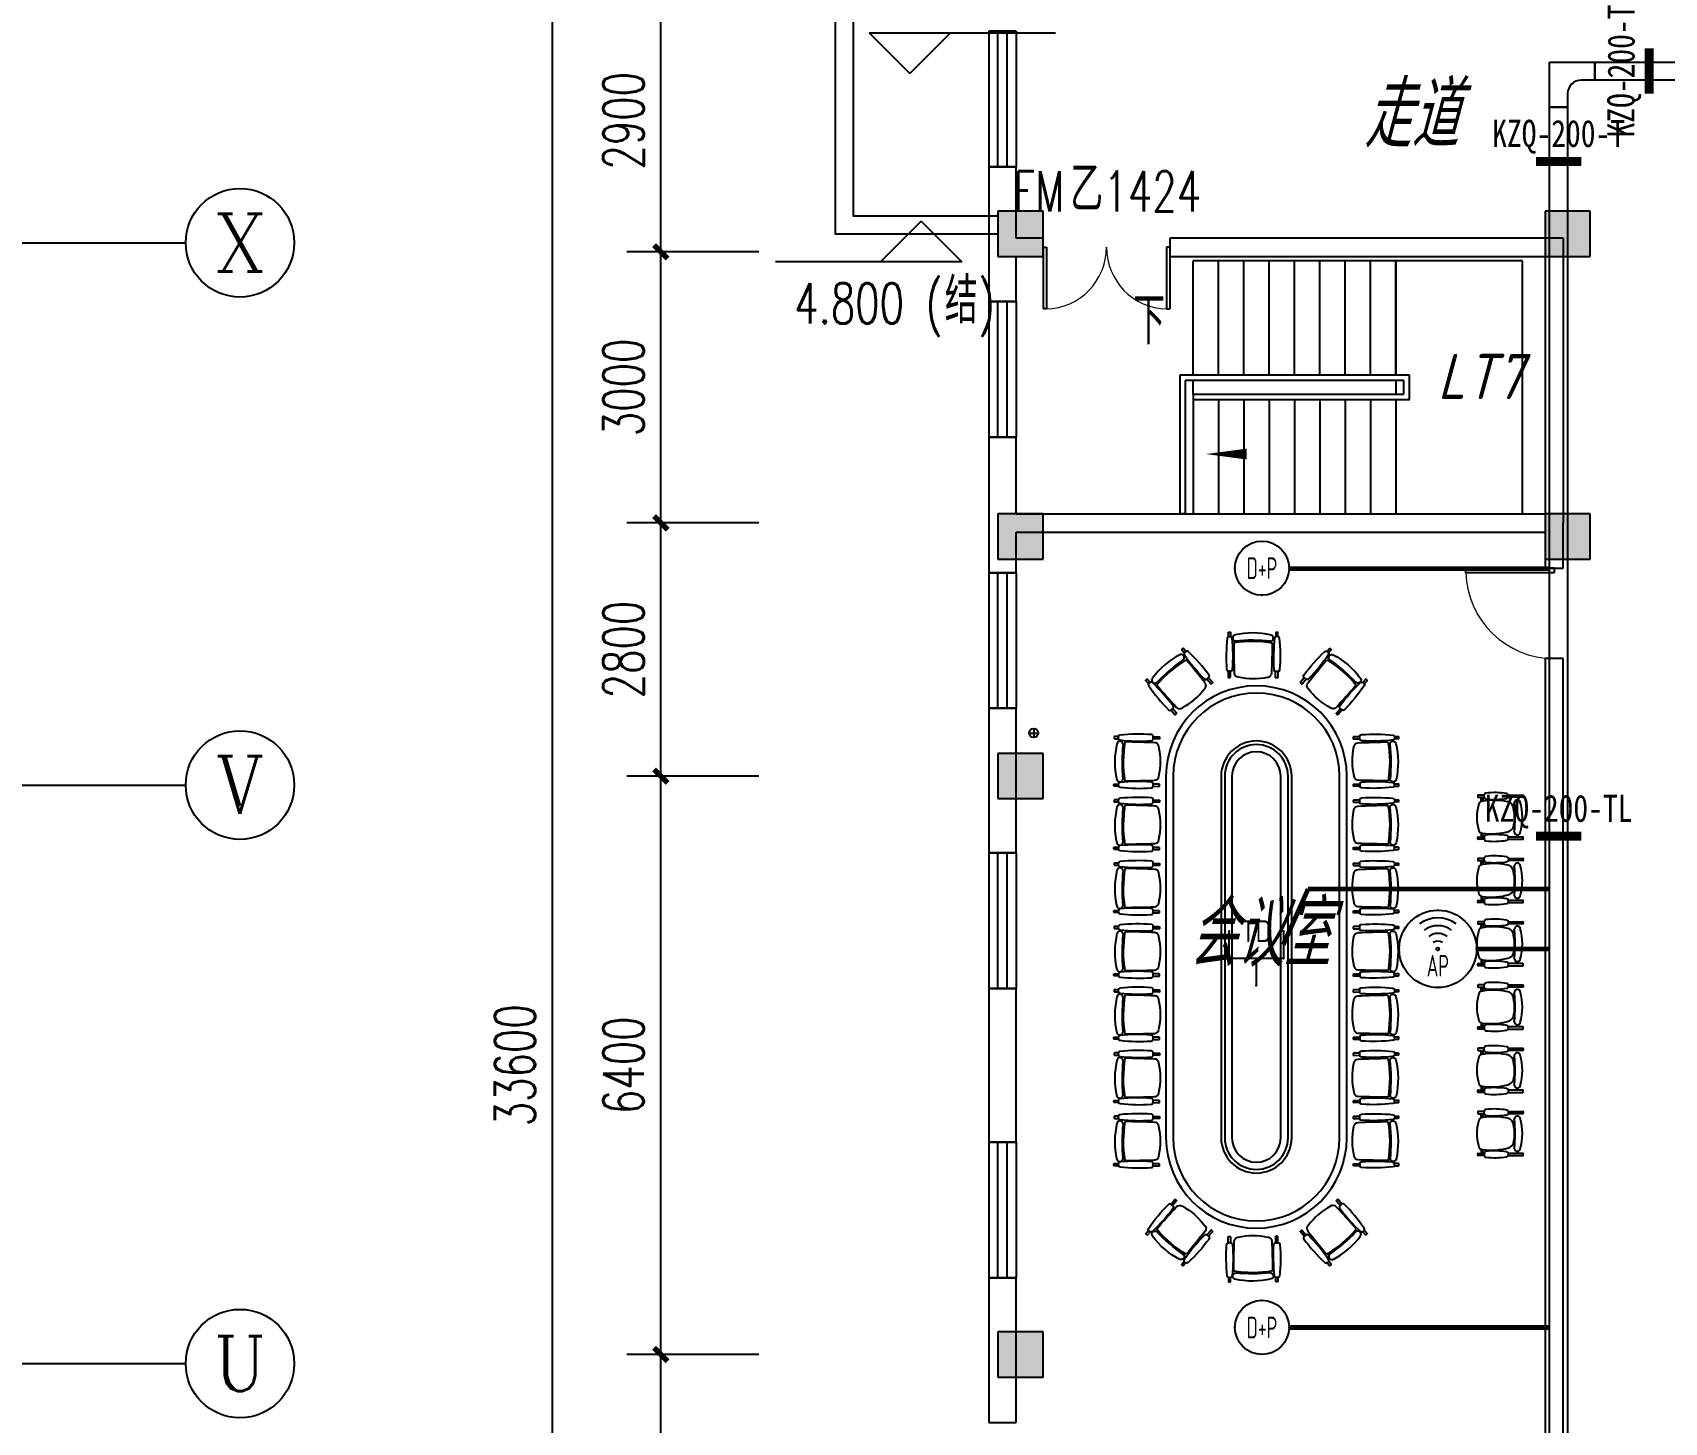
# Model space of a CAD drawing. Extents: x 1333527 to 1855755, y 1020844 to 1581249.
# Drawn here: x 1436099 to 1454144, y 1082327 to 1097702 of the extents above; entities that cross this region are included whole.
import ezdxf
from ezdxf.enums import TextEntityAlignment as Align

# ---------------------------------------------------------------- set-up
doc = ezdxf.new("R2010")
doc.units = 0
doc.header["$LTSCALE"] = 1000
doc.header["$PDSIZE"] = 5
doc.layers.add('1-建筑底图', color=8, linetype='Continuous', plot=False)
for name, color, linetype in [('AXIS_TEXT', 7, 'Continuous'), ('CABLETRAY_PDS', 4, 'Continuous'), ('EQUIP-通讯', 3, 'Continuous'), ('WIRE-综合布线', 5, 'Continuous'), ('家具', 8, 'Continuous'), ('建筑-柱子', 9, 'Continuous'), ('建筑-柱子-填充', 8, 'Continuous'), ('抗震支吊架', 2, 'Continuous'), ('排水', 153, 'Continuous'), ('构造做法', 140, 'Continuous')]:
    doc.layers.add(name, color=color, linetype=linetype)
doc.styles.add('_TCH_AXIS', font='COMPLEX', dxfattribs={"bigfont": 'GBCBIG'})
doc.styles.add('_TCH_DIM', font='SIMPLEX', dxfattribs={"bigfont": 'GBCBIG'})
doc.styles.add('_TCH_DIM_T3', font='SIMPLEX', dxfattribs={"width": 0.705882, "bigfont": 'GBCBIG'})
doc.styles.add('_TCH_WINDOW', font='SIMPLEX', dxfattribs={"bigfont": 'GBCBIG'})
doc.styles.add('_TEL_ATTDEF', font='gbenor', dxfattribs={"bigfont": 'gbcbig'})
doc.styles.add('_TEL_DIM', font='SIMPLEX', dxfattribs={"width": 0.8, "height": 3.5, "bigfont": 'HZTXT'})
doc.styles.add('A_DIM', font='SIMPLEX', dxfattribs={"width": 0.7, "bigfont": 'HZ'})
doc.styles.add('COMPLEX', font='COMPLEX')
doc.styles.add('kzcad', font='', dxfattribs={"width": 0.8})
doc.styles.get("Standard").update_dxf_attribs({"font": 'gbeitc.shx', "bigfont": 'gbcbig.shx'})
doc.styles.get('kzcad').set_extended_font_data('SimSun')
doc.linetypes.add('JIEDI', pattern='A,1.25,-0.25,0.25,-0.25,0.625,["/",Standard,S=0.6,R=0,X=0,Y=-0.3],0.625,-0.25,0.25,-0.25', length=4)
doc.dimstyles.new('_TCH_ARCH&&150', dxfattribs={"dimtxt": 446.25, "dimasz": 150, "dimexe": 375, "dimexo": 450, "dimgap": 189.375, "dimtad": 1, "dimdec": 0, "dimzin": 0, "dimdsep": 46, "dimtxsty": '_TCH_DIM_T3', "dimblk": 'ARCHTICK', "dimcen": 0.09, "dimclrt": 7, "dimazin": 2, "dimtfac": 1, "dimtdec": 0, "dimtix": 1, "dimtmove": 2, "dimatfit": 3, "dimfxl": 1, "dimtolj": 1, "dimtzin": 0, "dimarcsym": 0})

# ---------------------------------------------------------------- blocks, each defined once
blk = doc.blocks.new('$equip_U$00000080(win7-PC-hzk)')
blk.add_circle((0, 0.5), 0.5)
for p in [(0, 0.999), (-0.5, 0.5), (0.5, 0.5)]:
    blk.add_point(p)
at = {"color": 7, "style": '_TEL_DIM', "width": 0.7}
blk.add_attdef('$TEXT$', text='', height=0.4, dxfattribs=at).set_placement((0, 0.5), align=Align.MIDDLE_CENTER)
at = {"color": 7, "style": '_TEL_DIM', "flags": 1}
for tag in ['A', 'REMARK']:
    blk.add_attdef(tag, text='', height=0.00002, dxfattribs=at).set_placement((0, 0), align=Align.MIDDLE_CENTER)
blk = doc.blocks.new('$equip$00002670')
for p, q in [((-0.5, 0.499), (-0.5, 0.999)), ((0.5, 0.999), (0.5, 0.499)), ((0.5, 0.499), (-0.5, 0.499)), ((0, 0.5), (0, 0))]:
    blk.add_line(p, q)
for p in [(-0.5, 0.999), (0.5, 0.999), (-0.5, 0.499), (0.5, 0.499), (0, 0)]:
    blk.add_point(p)
at = {"color": 7, "style": '_TEL_DIM'}
blk.add_attdef('$TEXT$', text='', height=0.4, dxfattribs=at).set_placement((0, 0.999), align=Align.MIDDLE_CENTER)
at = {"color": 7, "style": '_TEL_DIM', "flags": 1}
blk.add_attdef('A', text='', height=0.000025, dxfattribs=at).set_placement((0, 0), align=Align.MIDDLE_CENTER)
blk = doc.blocks.new('$equip_U$00000091(win7-PC-hzk)')
for radius in [0.714, 0.0272]:
    blk.add_circle((0, 0), radius)
for radius in [0.571, 0.428, 0.285, 0.143]:
    blk.add_arc((0, 0), radius, 53.7049, 126.2951)
for p in [(0, 0.714), (-0.714, 0), (0.714, 0), (0, -0.714)]:
    blk.add_point(p)
at = {"color": 7, "style": '_TEL_DIM', "flags": 1}
for tag in ['A', 'REMARK']:
    blk.add_attdef(tag, text='', height=0.00002, dxfattribs=at).set_placement((0, 0), align=Align.MIDDLE_CENTER)
at = {"color": 7, "style": '_TEL_DIM', "width": 0.7}
blk.add_attdef('$TEXT$', text='', height=0.4, dxfattribs=at).set_placement((0, -0.31), align=Align.MIDDLE_CENTER)
blk = doc.blocks.new('办公椅6')
at = {"layer": '家具'}
for p, q in [((83, 245), (83, 273)), ((465, 265), (464, 249)), ((81, -250), (81, -279)), ((466, -275), (466, -258))]:
    blk.add_line(p, q, dxfattribs=at)
at = {"layer": '家具', "color": 8}
for points in [[(82, 273), (17, 274, 0.414214), (12, 269), (12, 255, 0.414214), (16, 250), (83, 250)], [(467, 271), (509, 271, -0.414214), (514, 266), (514, 252, -0.414214), (509, 248), (465, 248)], [(79, -274), (14, -274, -0.414214), (9, -269), (9, -255, -0.414214), (14, -250), (81, -251)], [(469, -276), (506, -276, 0.414214), (511, -272), (511, -258, 0.414214), (507, -253), (468, -253)]]:
    blk.add_lwpolyline(points, format="xyb", dxfattribs=at)
at = {"layer": '家具'}
for centre, radius, start, end in [((64, 162), 45, 89.7, 179.7), ((444, -11012), 11225, 90.2565, 91.9408), ((102, 273), 19, 87.8438, 179.7), ((102, 244), 19, 179.7, 271.4658), ((230, -1577), 1873, 83.3734, 93.9026), ((250, 2204), 1984, 265.7407, 275.6942), ((-845, 4), 1257, 349.8473, 9.5527), ((-1609, 10), 2033, 354.2379, 5.1674), ((435, 195), 19, 137.2336, 185.1674), ((450, 191), 33.5, 15.354, 150.4909), ((446, 265), 19, 359.7, 87.8438), ((445, 249), 19, 271.4658, 359.7), ((-389, 4), 894, 346.6997, 12.7003), ((741, -4), 741, 167.0681, 192.3319), ((62, -162), 45, 179.7, 269.7), ((559, 11006), 11225, 267.4592, 269.1435), ((100, -250), 19, 87.9342, 179.7), ((100, -279), 19, 179.7, 271.5562), ((249, 1621), 1925, 265.5539, 275.9414), ((229, -2265), 2038, 83.7863, 93.6061), ((433, -196), 19, 174.2379, 223.2208), ((448, -192), 33.7, 210.1055, 343.0268), ((447, -258), 19, 359.7, 87.9342), ((447, -274), 19, 271.5562, 359.7)]:
    blk.add_arc(centre, radius, start, end, dxfattribs=at)
blk = doc.blocks.new('会议桌')
at = {"layer": '家具'}
for p, q in [((2045, 972), (-1955, 972)), ((2045, 322), (-1955, 322)), ((-1955, -378), (2045, -378)), ((-1955, -1028), (2045, -1028))]:
    blk.add_line(p, q, dxfattribs=at)
at = {"layer": '家具', "color": 8}
for p, q in [((2045, 892), (-1955, 892)), ((2045, 362), (-1955, 362)), ((2045, 242), (-1955, 242)), ((-1955, -298), (2045, -298)), ((-1955, -418), (2045, -418)), ((-1955, -948), (2045, -948))]:
    blk.add_line(p, q, dxfattribs=at)
at = {"layer": '家具'}
for centre, radius, start, end in [((-1955, -28), 1000, 90, 270), ((2045, -28), 1000, 270, 90), ((-1955, -28), 350, 90, 270), ((2045, -28), 350, 270, 90)]:
    blk.add_arc(centre, radius, start, end, dxfattribs=at)
at = {"layer": '家具', "color": 8}
for centre, radius, start, end in [((-1955, -28), 920, 90, 270), ((2045, -28), 920, 270, 90), ((-1955, -28), 390, 90, 270), ((2045, -28), 390, 270, 90), ((-1955, -28), 270, 90, 270), ((2045, -28), 270, 270, 90)]:
    blk.add_arc(centre, radius, start, end, dxfattribs=at)
at = {"layer": '家具'}
for p, rotation in [((-1993, 1033), 90), ((-1293, 1033), 90), ((-593, 1033), 90), ((107, 1033), 90), ((807, 1033), 90), ((1507, 1033), 90), ((2207, 1033), 90), ((2894, 656), 40.89750937394187), ((-2805, -713), 220.8975093739419)]:
    blk.add_blockref('办公椅6', p, dxfattribs=dict(at, rotation=rotation))
at = {"layer": '家具', "xscale": -1}
for p, rotation in [((-2805, 656), 319.1024906260187), ((2894, -713), 139.1024906260582), ((-1993, -1090), 90), ((-1293, -1090), 90), ((-593, -1090), 90), ((107, -1090), 90), ((807, -1090), 90), ((1507, -1090), 90), ((2207, -1090), 90)]:
    blk.add_blockref('办公椅6', p, dxfattribs=dict(at, rotation=rotation))
blk.add_blockref('办公椅6', (-3036, 10), dxfattribs=at)
at = {"layer": '家具'}
blk.add_blockref('办公椅6', (3125, 10), dxfattribs=at)
blk = doc.blocks.new('办公椅2')
at = {"layer": '家具', "color": 8}
for p, q in [((10, 239), (10, 225)), ((81, 244), (15, 244)), ((15, 220), (82, 220)), ((49, 175), (49, 220)), ((49, 220), (65, 220)), ((65, 220), (65, 177)), ((508, 220), (350, 220)), ((352, 244), (508, 244)), ((513, 239), (513, 225)), ((49, -175), (49, -220)), ((65, -220), (65, -177)), ((10, -239), (10, -225)), ((15, -220), (82, -220)), ((81, -244), (15, -244)), ((49, -220), (65, -220)), ((508, -220), (350, -220)), ((352, -244), (508, -244)), ((513, -239), (513, -225))]:
    blk.add_line(p, q, dxfattribs=at)
at = {"layer": '家具'}
for p, q in [((82, 220), (82, 248)), ((349, 242), (349, 226)), ((82, -215), (82, -244)), ((349, -237), (349, -221))]:
    blk.add_line(p, q, dxfattribs=at)
at = {"layer": '家具', "color": 8}
for centre, start, end in [((15, 239), 90, 180), ((15, 225), 180, 270), ((508, 239), 0, 90), ((508, 225), 270, 0), ((15, -225), 90, 180), ((15, -239), 180, 270), ((508, -225), 0, 90), ((508, -239), 270, 0)]:
    blk.add_arc(centre, 4.75, start, end, dxfattribs=at)
at = {"layer": '家具'}
for centre, radius, start, end in [((185, -515), 702, 75.5446, 100.0038), ((101, 248), 19, 88.1438, 180), ((101, 220), 19, 180, 271.7658), ((193, -568), 840, 80.5473, 96.2767), ((193, 1087), 890, 264.0894, 278.9516), ((330, 242), 19, 0, 88.1438), ((330, 226), 19, 271.7658, 0), ((449, 160), 33.7, 16.6732, 149.5945), ((495, 0), 495, 164.5288, 195.4712), ((63, 132), 45, 90, 180), ((325, 93), 80.3, 4.194, 64.106), ((-20, -5), 438, 346.2625, 13.7375), ((434, 164), 19, 136.4792, 185.4621), ((-1029, -1), 1453, 353.532, 6.4617), ((-146, -1), 650, 344.7441, 15.2559), ((63, -132), 45, 180, 270), ((160, 498), 682, 261.8325, 287.0693), ((322, -71), 91.4, 294.6215, 335.3785), ((434, -167), 19, 174.5326, 222.4664), ((449, -163), 33.5, 209.2091, 344.346), ((101, -215), 19, 88.2342, 180), ((101, -244), 19, 180, 271.8562), ((193, 573), 840, 263.7233, 279.4527), ((193, -1082), 890, 81.0484, 95.9106), ((330, -221), 19, 0, 88.2342), ((330, -237), 19, 271.8562, 0)]:
    blk.add_arc(centre, radius, start, end, dxfattribs=at)
blk = doc.blocks.new('bp')
at = {"layer": '构造做法'}
for points in [[(684404, 661018), (686204, 661018), (686204, 658318), (684404, 658318)], [(684404, 660818), (686004, 660818), (686004, 658518), (684404, 658518)]]:
    blk.add_lwpolyline(points, dxfattribs=at)
blk = doc.blocks.new('ng')
at = {"layer": '排水'}
for p, q in [((345991, 781358), (346091, 781358)), ((346041, 781408), (346041, 781308))]:
    blk.add_line(p, q, dxfattribs=at)
blk.add_circle((346041, 781358), 50, dxfattribs=at)
blk = doc.blocks.new('A$C4670417C')
at = {"layer": '建筑-柱子-填充'}
for points in [[(87000, 54550), (86500, 54550), (86500, 54050), (87000, 54050)], [(93050, 54550), (92550, 54550), (92550, 54050), (93050, 54050)], [(87000, 51200), (86500, 51200), (86500, 50700), (87000, 50700)], [(93050, 51200), (92550, 51200), (92550, 50700), (93050, 50700)], [(87000, 48550), (86500, 48550), (86500, 48050), (87000, 48050)], [(87000, 42150), (86500, 42150), (86500, 41650), (87000, 41650)]]:
    blk.add_hatch(color=256, dxfattribs=at).paths.add_polyline_path(points)
at = {"layer": '建筑-柱子'}
for p, q in [((87000, 54550), (86500, 54550)), ((86500, 54550), (86500, 54050)), ((87000, 54050), (87000, 54550)), ((93050, 54550), (92550, 54550)), ((92550, 54550), (92550, 54050)), ((93050, 54050), (93050, 54550)), ((86500, 54050), (87000, 54050)), ((92550, 54050), (93050, 54050)), ((87000, 51200), (86500, 51200)), ((86500, 51200), (86500, 50700)), ((87000, 50700), (87000, 51200)), ((93050, 51200), (92550, 51200)), ((92550, 51200), (92550, 50700)), ((93050, 50700), (93050, 51200)), ((86500, 50700), (87000, 50700)), ((92550, 50700), (93050, 50700)), ((87000, 48550), (86500, 48550)), ((86500, 48550), (86500, 48050)), ((87000, 48050), (87000, 48550)), ((86500, 48050), (87000, 48050)), ((87000, 42150), (86500, 42150)), ((86500, 42150), (86500, 41650)), ((87000, 41650), (87000, 42150)), ((86500, 41650), (87000, 41650))]:
    blk.add_line(p, q, dxfattribs=at)
blk = doc.blocks.new('_ArchTick')
at = {"color": 0, "linetype": 'ByBlock', "const_width": 0.4}
blk.add_lwpolyline([(-0.5, -0.5), (0.5, 0.5)], dxfattribs=at)
blk = doc.blocks.new('*D550')
at = {"layer": '1-建筑底图', "color": 0, "lineweight": -2, "transparency": 16777216}
for p, q in [((83454, 57400), (81997, 57400)), ((82372, 23800), (82372, 57400)), ((83454, 23800), (81997, 23800))]:
    blk.add_line(p, q, dxfattribs=at)
at = {"layer": 'Defpoints', "color": 0}
for p in [(82372, 57400), (83904, 57400), (83904, 23800)]:
    blk.add_point(p, dxfattribs=at)
at = {"layer": '1-建筑底图', "color": 0, "lineweight": -2, "transparency": 16777216, "xscale": 150, "yscale": 150, "zscale": 150}
for p, rotation in [((82372, 57400), 90), ((82372, 23800), 270)]:
    blk.add_blockref('_ArchTick', p, dxfattribs=dict(at, rotation=rotation))
at = {"layer": '1-建筑底图', "color": 7, "transparency": 16777216, "insert": (81959, 40600), "char_height": 446.2, "attachment_point": 5, "rotation": 90, "style": '_TCH_DIM_T3'}
blk.add_mtext('\\A1;33600', dxfattribs=at)
blk = doc.blocks.new('*D554')
at = {"layer": '1-建筑底图', "color": 0, "lineweight": -2, "transparency": 16777216}
for p, q in [((84654, 52500), (83197, 52500)), ((83572, 49600), (83572, 52500)), ((84654, 49600), (83197, 49600))]:
    blk.add_line(p, q, dxfattribs=at)
at = {"layer": 'Defpoints', "color": 0}
for p in [(83572, 52500), (85104, 52500), (85104, 49600)]:
    blk.add_point(p, dxfattribs=at)
at = {"layer": '1-建筑底图', "color": 0, "lineweight": -2, "transparency": 16777216, "xscale": 150, "yscale": 150, "zscale": 150}
for p, rotation in [((83572, 52500), 90), ((83572, 49600), 270)]:
    blk.add_blockref('_ArchTick', p, dxfattribs=dict(at, rotation=rotation))
at = {"layer": '1-建筑底图', "color": 7, "transparency": 16777216, "insert": (83159, 51050), "char_height": 446.2, "attachment_point": 5, "rotation": 90, "style": '_TCH_DIM_T3'}
blk.add_mtext('\\A1;2900', dxfattribs=at)
blk = doc.blocks.new('*D555')
at = {"layer": '1-建筑底图', "color": 0, "lineweight": -2, "transparency": 16777216}
for p, q in [((84654, 49600), (83197, 49600)), ((83572, 46600), (83572, 49600)), ((84654, 46600), (83197, 46600))]:
    blk.add_line(p, q, dxfattribs=at)
at = {"layer": 'Defpoints', "color": 0}
for p in [(83572, 49600), (85104, 49600), (85104, 46600)]:
    blk.add_point(p, dxfattribs=at)
at = {"layer": '1-建筑底图', "color": 0, "lineweight": -2, "transparency": 16777216, "xscale": 150, "yscale": 150, "zscale": 150}
for p, rotation in [((83572, 49600), 90), ((83572, 46600), 270)]:
    blk.add_blockref('_ArchTick', p, dxfattribs=dict(at, rotation=rotation))
at = {"layer": '1-建筑底图', "color": 7, "transparency": 16777216, "insert": (83159, 48100), "char_height": 446.2, "attachment_point": 5, "rotation": 90, "style": '_TCH_DIM_T3'}
blk.add_mtext('\\A1;3000', dxfattribs=at)
blk = doc.blocks.new('*D556')
at = {"layer": '1-建筑底图', "color": 0, "lineweight": -2, "transparency": 16777216}
for p, q in [((84654, 46600), (83197, 46600)), ((83572, 43800), (83572, 46600)), ((84654, 43800), (83197, 43800))]:
    blk.add_line(p, q, dxfattribs=at)
at = {"layer": 'Defpoints', "color": 0}
for p in [(83572, 46600), (85104, 46600), (85104, 43800)]:
    blk.add_point(p, dxfattribs=at)
at = {"layer": '1-建筑底图', "color": 0, "lineweight": -2, "transparency": 16777216, "xscale": 150, "yscale": 150, "zscale": 150}
for p, rotation in [((83572, 46600), 90), ((83572, 43800), 270)]:
    blk.add_blockref('_ArchTick', p, dxfattribs=dict(at, rotation=rotation))
at = {"layer": '1-建筑底图', "color": 7, "transparency": 16777216, "insert": (83159, 45200), "char_height": 446.2, "attachment_point": 5, "rotation": 90, "style": '_TCH_DIM_T3'}
blk.add_mtext('\\A1;2800', dxfattribs=at)
blk = doc.blocks.new('*D557')
at = {"layer": '1-建筑底图', "color": 0, "lineweight": -2, "transparency": 16777216}
for p, q in [((84654, 43800), (83197, 43800)), ((83572, 37400), (83572, 43800)), ((84654, 37400), (83197, 37400))]:
    blk.add_line(p, q, dxfattribs=at)
at = {"layer": 'Defpoints', "color": 0}
for p in [(83572, 43800), (85104, 43800), (85104, 37400)]:
    blk.add_point(p, dxfattribs=at)
at = {"layer": '1-建筑底图', "color": 0, "lineweight": -2, "transparency": 16777216, "xscale": 150, "yscale": 150, "zscale": 150}
for p, rotation in [((83572, 43800), 90), ((83572, 37400), 270)]:
    blk.add_blockref('_ArchTick', p, dxfattribs=dict(at, rotation=rotation))
at = {"layer": '1-建筑底图', "color": 7, "transparency": 16777216, "insert": (83159, 40600), "char_height": 446.2, "attachment_point": 5, "rotation": 90, "style": '_TCH_DIM_T3'}
blk.add_mtext('\\A1;6400', dxfattribs=at)
blk = doc.blocks.new('*D558')
at = {"layer": '1-建筑底图', "color": 0, "lineweight": -2, "transparency": 16777216}
for p, q in [((84654, 37400), (83197, 37400)), ((83572, 34600), (83572, 37400)), ((84654, 34600), (83197, 34600))]:
    blk.add_line(p, q, dxfattribs=at)
at = {"layer": 'Defpoints', "color": 0}
for p in [(83572, 37400), (85104, 37400), (85104, 34600)]:
    blk.add_point(p, dxfattribs=at)
at = {"layer": '1-建筑底图', "color": 0, "lineweight": -2, "transparency": 16777216, "xscale": 150, "yscale": 150, "zscale": 150}
for p, rotation in [((83572, 37400), 90), ((83572, 34600), 270)]:
    blk.add_blockref('_ArchTick', p, dxfattribs=dict(at, rotation=rotation))
at = {"layer": '1-建筑底图', "color": 7, "transparency": 16777216, "insert": (83159, 36000), "char_height": 446.2, "attachment_point": 5, "rotation": 90, "style": '_TCH_DIM_T3'}
blk.add_mtext('\\A1;2800', dxfattribs=at)
blk = doc.blocks.new('$WINLIB2D$00000001')
at = {"color": 0}
for points in [[(-0.5, 0.5), (-0.5, -0.5)], [(-0.5, 0.5), (0.5, 0.5)], [(0.5, -0.5), (0.5, 0.5)], [(0.5, 0.167), (-0.5, 0.167)], [(0.5, -0.167), (-0.5, -0.167)], [(-0.5, -0.5), (0.5, -0.5)]]:
    blk.add_lwpolyline(points, dxfattribs=at)
blk = doc.blocks.new('$DorLib2D$00000002')
for p, q in [((-0.5, 0), (-0.5, 0.4875)), ((-0.475, 0.4875), (-0.5, 0.4875)), ((-0.475, 0), (-0.475, 0.4875)), ((0.475, 0), (0.475, 0.4875)), ((0.475, 0.4875), (0.5, 0.4875)), ((0.5, 0), (0.5, 0.4875)), ((-0.5, 0), (-0.475, 0)), ((0.5, 0), (0.475, 0))]:
    blk.add_line(p, q)
at = {"lineweight": 13}
for centre, start, end in [((-0.4875, 0), 0, 88.53072), ((0.4875, 0), 91.46928, 180)]:
    blk.add_arc(centre, 0.4875, start, end, dxfattribs=at)
blk = doc.blocks.new('$DorLib2D$00000001')
for p, q in [((0.45, 0.975), (0.5, 0.975)), ((0.45, 0), (0.45, 0.975)), ((0.5, 0), (0.5, 0.975)), ((0.5, 0), (0.45, 0))]:
    blk.add_line(p, q)
at = {"lineweight": 13}
blk.add_arc((0.475, 0), 0.975, 91.4693, 180, dxfattribs=at)
blk = doc.blocks.new('_AXISO')
blk.add_circle((0, 0), 0.5)
at = {"layer": 'AXIS_TEXT', "style": 'COMPLEX', "width": 1.041667}
blk.add_attdef('A', text='', height=0.56, dxfattribs=at).set_placement((-0.25, -0.28), (0.25, -0.28), align=Align.FIT)
blk = doc.blocks.new('1-屋顶层建筑底图')
at = {"layer": '1-建筑底图', "color": 8}
for p, q in [((24809.7, 26000), (30809.7, 26000)), ((24809.7, 20000), (30809.7, 20000)), ((24809.7, 13600), (30809.7, 13600))]:
    blk.add_line(p, q, dxfattribs=at)
ref = blk.add_blockref('_AXISO', (31409.7, 26000), dxfattribs=dict(at, xscale=1200, yscale=1200, zscale=1200))
ref.add_attrib('A', 'X', dxfattribs={"layer": 'AXIS_TEXT', "height": 637.8, "style": '_TCH_AXIS'}).set_placement((31136.4, 25681.1), (31683.1, 25681.1), align=Align.FIT)
ref = blk.add_blockref('_AXISO', (31409.7, 20000), dxfattribs=dict(at, xscale=1200, yscale=1200, zscale=1200))
ref.add_attrib('A', 'V', dxfattribs={"layer": 'AXIS_TEXT', "height": 637.8, "style": '_TCH_AXIS'}).set_placement((31136.4, 19681.1), (31683.1, 19681.1), align=Align.FIT)
ref = blk.add_blockref('_AXISO', (31409.7, 13600), dxfattribs=dict(at, xscale=1200, yscale=1200, zscale=1200))
ref.add_attrib('A', 'U', dxfattribs={"layer": 'AXIS_TEXT', "height": 608.3, "style": '_TCH_AXIS'}).set_placement((31120.1, 13295.9), (31699.4, 13295.9), align=Align.FIT)
blk = doc.blocks.new('1-二层建筑底图')
at = {"layer": '1-建筑底图', "color": 8}
for p, q in [((86325.6, 51571.3), (85875.6, 52021.3)), ((85875.6, 52021.3), (87935.6, 52021.3)), ((86325.6, 51571.3), (86775.6, 52021.3)), ((87500, 50541.5), (87200, 50541.5)), ((87200, 50541.5), (87200, 49650)), ((87500, 49750), (87500, 50541.5)), ((86449.6, 49939), (85999.6, 49489)), ((86449.6, 49939), (86899.6, 49489)), ((87200, 49650), (87200, 49050)), ((87800, 49750), (87500, 49750)), ((87800, 49550), (87800, 49750)), ((93550, 49750), (89200, 49750)), ((89200, 49750), (89200, 49550)), ((93550, 49750), (93550, 46600)), ((86899.6, 49489), (84839.6, 49489)), ((87500, 49550), (87800, 49550)), ((87500, 49050), (87500, 49550)), ((89200, 49550), (93350, 49550)), ((91700, 49500), (89460, 49500)), ((89460, 48235), (89460, 49500)), ((89740, 48235), (89740, 49500)), ((90020, 48235), (90020, 49500)), ((90300, 48235), (90300, 49500)), ((90580, 48235), (90580, 49500)), ((90860, 48235), (90860, 49500)), ((91140, 48235), (91140, 49500)), ((91420, 48235), (91420, 49500)), ((91700, 48235), (91700, 49500)), ((93100, 49500), (91700, 49500)), ((91700, 49500), (91700, 48235)), ((93100, 46700), (93100, 49500)), ((93350, 49550), (93350, 46700)), ((87200, 49050), (87500, 49050)), ((91850, 48235), (89310, 48235)), ((89310, 48235), (89310, 46700)), ((91850, 47965), (91850, 48235)), ((91790, 48175), (89370, 48175)), ((89370, 48175), (89370, 46700)), ((91700, 48175), (89460, 48175)), ((89460, 48025), (89460, 48175)), ((89460, 48025), (91700, 48025)), ((89460, 48025), (89460, 47965)), ((89460, 48025), (91790, 48025)), ((89460, 48025), (89460, 47965)), ((91700, 48175), (91700, 48025)), ((91790, 48025), (91790, 48175)), ((89460, 47965), (89460, 46700)), ((89460, 47965), (91850, 47965)), ((89740, 47965), (89740, 46700)), ((90020, 47965), (90020, 46700)), ((90300, 47965), (90300, 46700)), ((90580, 47965), (90580, 46700)), ((90860, 47965), (90860, 46700)), ((91140, 47965), (91140, 46700)), ((91420, 47965), (91420, 46700)), ((91700, 47965), (91700, 46700)), ((91700, 47965), (91700, 46700)), ((87500, 47550), (87200, 47550)), ((87200, 47550), (87200, 46600)), ((87500, 46700), (87500, 47550)), ((87200, 46600), (87200, 46050)), ((87500, 46700), (93350, 46700)), ((89370, 46700), (89310, 46700)), ((89460, 46700), (91700, 46700)), ((91700, 46700), (93100, 46700)), ((93550, 46100), (93550, 46600)), ((87500, 46500), (93350, 46500)), ((87500, 46050), (87500, 46500)), ((93350, 46500), (93350, 46100)), ((87200, 46050), (87500, 46050)), ((93350, 46100), (93550, 46100)), ((93350, 45100), (93350, 36300)), ((93550, 45100), (93350, 45100)), ((93550, 36300), (93550, 45100)), ((87200, 44550), (87200, 42950)), ((87500, 44550), (87200, 44550)), ((87500, 42950), (87500, 44550)), ((87200, 42950), (87500, 42950)), ((87200, 41450), (87200, 39750)), ((87500, 41450), (87200, 41450)), ((87500, 39750), (87500, 41450)), ((87200, 39750), (87500, 39750)), ((87200, 38250), (87200, 36650)), ((87500, 38250), (87200, 38250)), ((87500, 36650), (87500, 38250)), ((87200, 36650), (87500, 36650))]:
    blk.add_line(p, q, dxfattribs=at)
blk.add_lwpolyline([(89320, 48837.5, 0, 0, 0), (92400, 48837.5, 0, 0, 0), (92400, 47362.5, 0, 0, 0), (89600, 47362.5, 0, 120, 0), (90050, 47362.5, 0, 0, 0)], format="xyseb", dxfattribs=at)
for name, p in [('A$C4670417C', (800, -4500)), ('ng', (-258345.5, -737081.6))]:
    blk.add_blockref(name, p, dxfattribs=at)
at = {"layer": '1-建筑底图', "color": 8, "xscale": -1}
blk.add_blockref('bp', (771704.1, -608518.2), dxfattribs=at)
at = {"layer": '1-建筑底图', "color": 8}
for name, p, xscale, yscale, zscale, rotation in [('$WINLIB2D$00000001', (87350, 51291.5), 1500, 300, 300, 270), ('$WINLIB2D$00000001', (87350, 48300), 1500, 300, 300, 270), ('$WINLIB2D$00000001', (87350, 45300), 1500, 300, 300, 270), ('$DorLib2D$00000001', (93450, 45600), -1000, -1000, 200, 270.0000000000003), ('$WINLIB2D$00000001', (87350, 42200), 1500, 300, 300, 270), ('$WINLIB2D$00000001', (87350, 39000), 1500, 300, 300, 270)]:
    blk.add_blockref(name, p, dxfattribs=dict(at, xscale=xscale, yscale=yscale, zscale=zscale, rotation=rotation))
at = {"layer": '1-建筑底图', "color": 8, "xscale": -1400, "yscale": -1400, "zscale": 200}
blk.add_blockref('$DorLib2D$00000002', (88500, 49650), dxfattribs=at)
at = {"layer": '1-建筑底图', "color": 8, "lineweight": 9, "rotation": 90}
blk.add_blockref('会议桌', (90130.1, 41753.2), dxfattribs=at)
at = {"layer": '1-建筑底图', "color": 8, "lineweight": 9}
for p in [(92595.7, 43344.8), (92595.7, 42644.8), (92595.7, 41944.8), (92595.7, 41244.8), (92595.7, 40544.8), (92595.7, 39844.8)]:
    blk.add_blockref('办公椅2', p, dxfattribs=at)
at = {"layer": '1-建筑底图', "color": 8}
for s, height, p in [('走道', 723.4, (91342.2, 50757.1)), ('LT7', 500, (92159.8, 47971)), ('会议室', 723.4, (89404.5, 41695.6))]:
    blk.add_text(s, height=height, dxfattribs=at).set_placement(p)
for s, style, p in [('乙', '_TCH_WINDOW', (88098.2, 50045.1)), ('结', '_TCH_DIM', (86711.6, 48806.5))]:
    blk.add_text(s, height=506.4, dxfattribs=dict(at, style=style)).set_placement(p)
for s, height, style, width, p in [('FM', 446.25, '_TCH_WINDOW', 0.705882, (87468.2, 50045.1)), ('1424', 446.25, '_TCH_WINDOW', 0.705882, (88466.8, 50045.1)), ('(', 446.2, '_TCH_DIM', 0.705882, (86501.6, 48806.5)), (')', 446.2, '_TCH_DIM', 0.705882, (87080.2, 48806.5)), ('4.800', 446.25, '_TCH_DIM', 0.705882, (85046.6, 48806.5)), ('下', 525, 'A_DIM', 0.7, (88797.9, 48575))]:
    blk.add_text(s, height=height, dxfattribs=dict(at, style=style, width=width)).set_placement(p)
for p1, p2, picture, middle in [((83903.7, 23800), (83903.7, 57400), '*D550', (81959, 40600)), ((85103.7, 49600), (85103.7, 52500), '*D554', (83159, 51050)), ((85103.7, 46600), (85103.7, 49600), '*D555', (83159, 48100)), ((85103.7, 43800), (85103.7, 46600), '*D556', (83159, 45200)), ((85103.7, 37400), (85103.7, 43800), '*D557', (83159, 40600)), ((85103.7, 34600), (85103.7, 37400), '*D558', (83159, 36000))]:
    dim = blk.add_aligned_dim(p1=p1, p2=p2, distance=1532.2, dimstyle='_TCH_ARCH&&150', dxfattribs=at)
    dim.commit()
    dim.dimension.update_dxf_attribs({"geometry": picture, "text_midpoint": middle})

msp = doc.modelspace()

# ---------------------------------------------------------------- linework, layer by layer
at = {"layer": 'CABLETRAY_PDS'}
for p, q in [((1452874, 1096877), (1452874, 1097377)), ((1452874, 1097377), (1453374, 1097377)), ((1453374, 1097177), (1453374, 1097377)), ((1453374, 1097377), (1462974, 1097377)), ((1453374, 1097377), (1453374, 1097177)), ((1453374, 1097177), (1453224, 1097177)), ((1462974, 1097177), (1453374, 1097177)), ((1453074, 1097027), (1453074, 1096877)), ((1452874, 1080745), (1452874, 1096877)), ((1452874, 1096877), (1453074, 1096877)), ((1453074, 1096877), (1452874, 1096877)), ((1453074, 1096877), (1453074, 1080745))]:
    msp.add_line(p, q, dxfattribs=at)
msp.add_arc((1453224, 1097027), 150, 90, 180, dxfattribs=at)
at = {"layer": 'WIRE-综合布线', "linetype": 'Continuous', "const_width": 52.5}
for points in [[(1449993, 1091772), (1452874, 1091772)], [(1449930, 1087611), (1450204, 1088228)], [(1450204, 1088228), (1452874, 1088228)], [(1452067, 1087565), (1452874, 1087565)], [(1449993, 1083376), (1452874, 1083376)]]:
    msp.add_lwpolyline(points, dxfattribs=at)
at = {"layer": '抗震支吊架', "color": 2, "const_width": 100}
for points in [[(1453974, 1097027), (1453974, 1097527)], [(1452724, 1096277), (1453224, 1096277)], [(1452724, 1088811), (1453224, 1088811)]]:
    msp.add_lwpolyline(points, dxfattribs=at)

# ---------------------------------------------------------------- block references
at = {"layer": '1-建筑底图'}
for name, p in [('1-二层建筑底图', (1359474, 1045677)), ('1-屋顶层建筑底图', (1406982, 1069377))]:
    msp.add_blockref(name, p, dxfattribs=at)
at = {"layer": 'EQUIP-通讯', "linetype": 'JIEDI'}
ref = msp.add_blockref('$equip_U$00000080(win7-PC-hzk)', (1449694, 1092077), dxfattribs=dict(at, xscale=600, yscale=600, zscale=600, rotation=180))
ref.add_attrib('$TEXT$', 'D+P', dxfattribs={"layer": '0', "color": 7, "height": 240, "style": '_TEL_ATTDEF', "width": 0.7}).set_placement((1449694, 1091777), align=Align.MIDDLE_CENTER)
ref = msp.add_blockref('$equip_U$00000091(win7-PC-hzk)', (1451639, 1087565), dxfattribs=dict(at, xscale=600, yscale=600, zscale=600))
ref.add_attrib('$TEXT$', 'AP', dxfattribs={"layer": '0', "color": 7, "height": 240, "style": '_TEL_ATTDEF', "width": 0.7}).set_placement((1451639, 1087379), align=Align.MIDDLE_CENTER)
ref = msp.add_blockref('$equip$00002670', (1449630, 1087161), dxfattribs=dict(at, xscale=600, yscale=600, zscale=600))
ref.add_attrib('$TEXT$', 'TD', dxfattribs={"layer": '0', "color": 7, "height": 240, "style": '_TEL_ATTDEF'}).set_placement((1449630, 1087761), align=Align.MIDDLE_CENTER)
ref = msp.add_blockref('$equip_U$00000080(win7-PC-hzk)', (1449694, 1083077), dxfattribs=dict(at, xscale=600, yscale=600, zscale=600))
ref.add_attrib('$TEXT$', 'D+P', dxfattribs={"layer": '0', "color": 7, "height": 240, "style": '_TEL_ATTDEF', "width": 0.7}).set_placement((1449694, 1083376), align=Align.MIDDLE_CENTER)

# ---------------------------------------------------------------- texts
at = {"layer": '抗震支吊架', "color": 2, "style": 'kzcad', "width": 0.8}
for s, rotation, p in [('KZQ-200-T', 89.8854, (1453814, 1097277)), ('KZQ-200-T', 359.8854, (1452974, 1096437)), ('KZQ-200-TL', 359.8854, (1452974, 1088971))]:
    msp.add_text(s, height=300, rotation=rotation, dxfattribs=at).set_placement(p, align=Align.CENTER)

doc.saveas('drawing.dxf')
